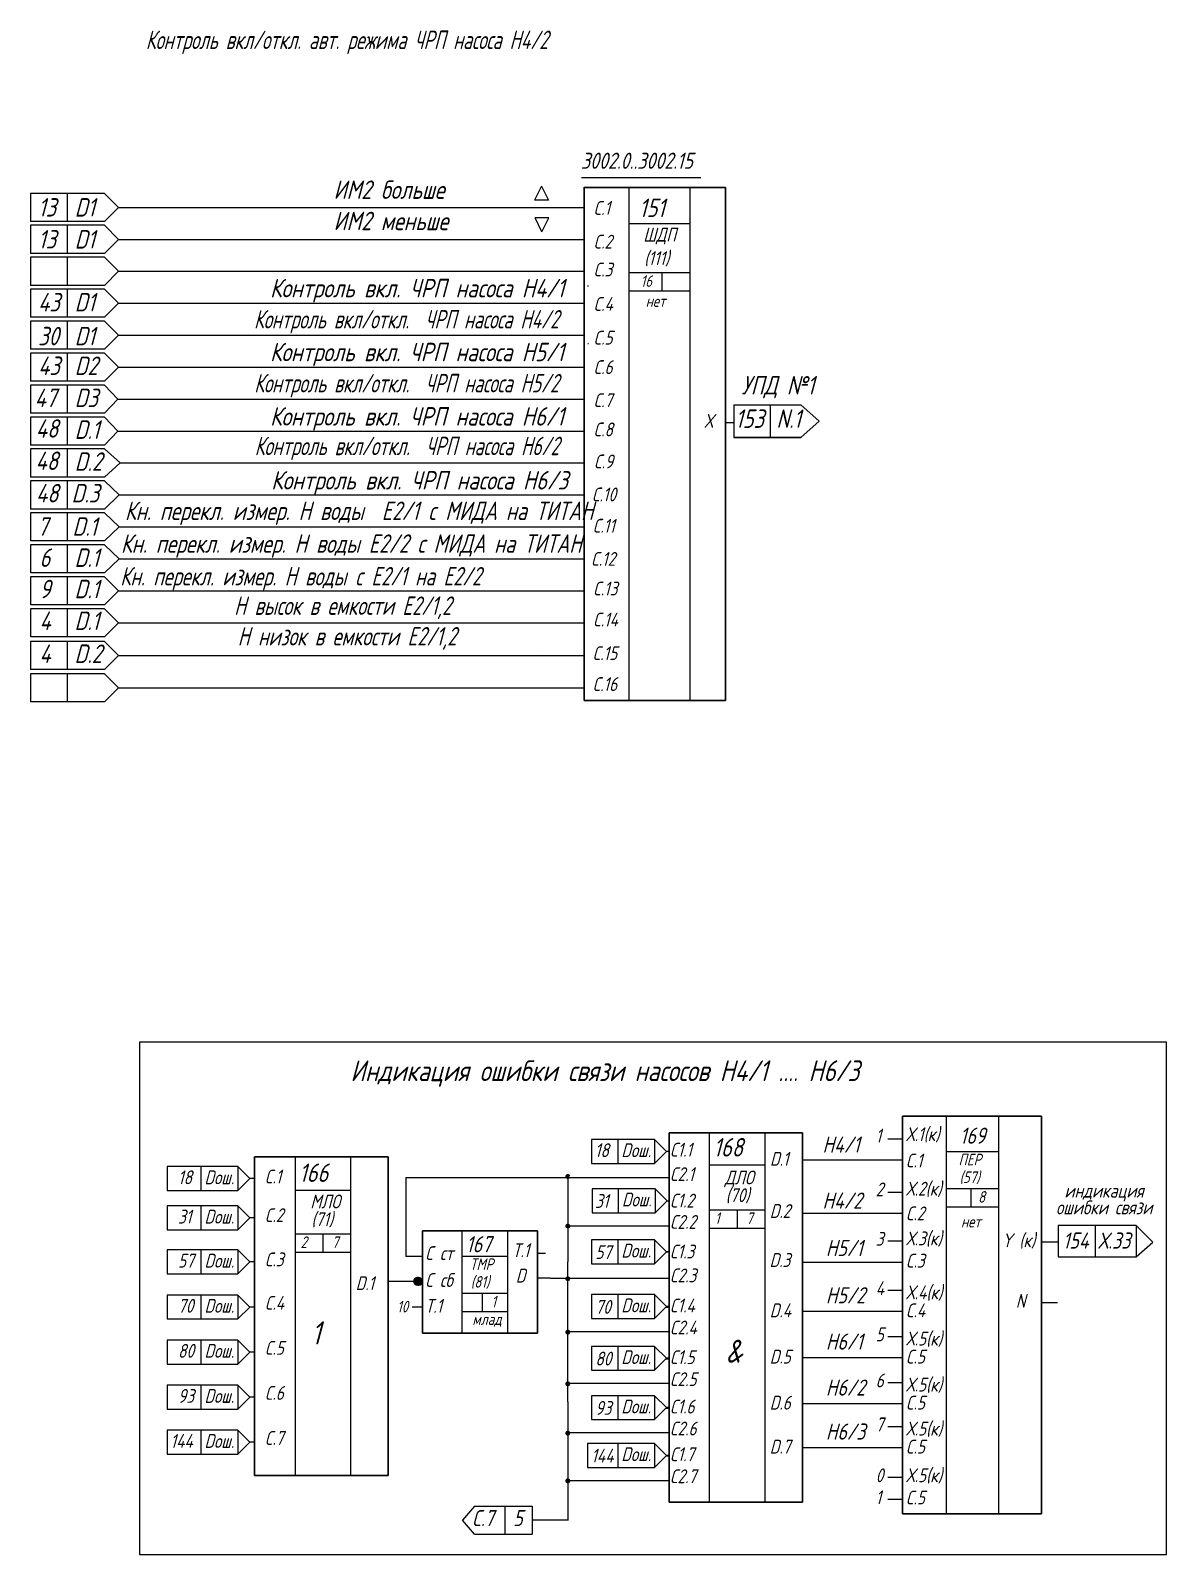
# Model space of a CAD drawing. Header units: millimetres. Extents: x -1319 to 705, y 574 to 3169.
# Drawn here: x 458.6 to 704.8, y 1357.3 to 1687.5 of the extents above; entities that cross this region are included whole.
import ezdxf

# ---------------------------------------------------------------- set-up
doc = ezdxf.new("R2010")
doc.units = ezdxf.units.MM
doc.layers.add('Текст', color=7, linetype='Continuous', lineweight=50)
doc.styles.add('GOST тип А', font='GOST_A.TTF', dxfattribs={"oblique": 15})
doc.styles.add('АСУТП', font='GOST_A.TTF', dxfattribs={"oblique": 15, "height": 2.5})

msp = doc.modelspace()

# ---------------------------------------------------------------- hatches: boundary and pattern name
h = msp.add_hatch(color=7)
edge = h.paths.add_edge_path()
edge.add_arc((575.03, 1439.22), 0.2, 0, 360)
h = msp.add_hatch(color=7)
edge = h.paths.add_edge_path()
edge.add_arc((575.03, 1428.47), 0.2, 0, 360)
msp.add_hatch(color=7).paths.add_polyline_path([(541.56, 1416.5, 1), (543.54, 1416.5, 1)])
msp.add_hatch(color=7).paths.add_polyline_path([(541.56, 1416.5, 1), (543.54, 1416.5, 1)])
h = msp.add_hatch(color=7)
edge = h.paths.add_edge_path()
edge.add_arc((575.03, 1417.06), 0.2, 0, 360)
h = msp.add_hatch(color=7)
edge = h.paths.add_edge_path()
edge.add_arc((575.03, 1405.49), 0.2, 0, 360)
h = msp.add_hatch(color=7)
edge = h.paths.add_edge_path()
edge.add_arc((575.03, 1394.29), 0.2, 0, 360)
h = msp.add_hatch(color=7)
edge = h.paths.add_edge_path()
edge.add_arc((575.03, 1383.6), 0.2, 0, 360)
h = msp.add_hatch(color=7)
edge = h.paths.add_edge_path()
edge.add_arc((575.03, 1373.26), 0.2, 0, 360)

# ---------------------------------------------------------------- linework, layer by layer
at = {"color": 7}
for p, q in [((578.04, 1655.64), (603.89, 1655.64)), ((474.62, 1652.2), (458.6, 1652.2)), ((458.6, 1652.2), (458.6, 1646.12)), ((466.53, 1652.2), (466.53, 1646.12)), ((474.62, 1652.2), (477.7, 1649.16)), ((569.31, 1653.78), (567.85, 1650.74)), ((569.31, 1653.78), (570.84, 1650.74)), ((588.29, 1653.47), (588.29, 1597.88)), ((601.46, 1653.47), (601.46, 1597.88)), ((474.62, 1646.12), (477.7, 1649.16)), ((477.7, 1649.16), (578.55, 1649.16)), ((570.84, 1650.74), (567.85, 1650.74)), ((474.62, 1646.12), (458.6, 1646.12)), ((474.62, 1645.28), (458.6, 1645.28)), ((458.6, 1645.28), (458.6, 1639.2)), ((466.53, 1645.28), (466.53, 1639.2)), ((474.62, 1645.28), (477.7, 1642.24)), ((570.93, 1646.9), (567.95, 1646.9)), ((569.4, 1643.86), (567.95, 1646.9)), ((569.4, 1643.86), (570.93, 1646.9)), ((588.29, 1645.7), (601.46, 1645.7)), ((474.62, 1639.2), (477.7, 1642.24)), ((477.7, 1642.24), (578.55, 1642.24)), ((474.62, 1639.2), (458.6, 1639.2)), ((474.62, 1638.36), (458.6, 1638.36)), ((458.6, 1638.36), (458.6, 1632.27)), ((466.53, 1638.36), (466.53, 1632.27)), ((474.62, 1638.36), (477.7, 1635.32)), ((474.62, 1632.27), (477.7, 1635.32)), ((477.7, 1635.32), (578.55, 1635.32)), ((588.29, 1635.05), (601.46, 1635.05)), ((595.44, 1635.05), (595.44, 1631.05)), ((474.62, 1632.27), (458.6, 1632.27)), ((474.62, 1631.44), (458.6, 1631.44)), ((458.6, 1631.44), (458.6, 1625.35)), ((466.53, 1631.44), (466.53, 1625.35)), ((474.62, 1631.44), (477.7, 1628.39)), ((579.41, 1632.1), (579.29, 1632.1)), ((579.45, 1632.1), (579.33, 1632.1)), ((579.53, 1632.1), (579.4, 1632.1)), ((474.62, 1625.35), (477.7, 1628.39)), ((477.7, 1628.39), (578.55, 1628.39)), ((588.29, 1631.05), (601.46, 1631.05)), ((474.62, 1625.35), (458.6, 1625.35)), ((474.62, 1624.51), (458.6, 1624.51)), ((458.6, 1624.51), (458.6, 1618.43)), ((466.53, 1624.51), (466.53, 1618.43)), ((474.62, 1624.51), (477.7, 1621.47)), ((474.62, 1618.43), (477.7, 1621.47)), ((477.7, 1621.47), (578.55, 1621.47)), ((474.62, 1618.43), (458.6, 1618.43)), ((579.53, 1619.62), (579.4, 1619.62)), ((474.62, 1617.59), (458.6, 1617.59)), ((458.6, 1617.59), (458.6, 1611.51)), ((466.53, 1617.59), (466.53, 1611.51)), ((474.62, 1617.59), (477.7, 1614.55)), ((474.62, 1611.51), (458.6, 1611.51)), ((474.62, 1611.51), (477.7, 1614.55)), ((477.7, 1614.55), (578.55, 1614.55)), ((474.62, 1610.67), (458.6, 1610.67)), ((458.6, 1610.67), (458.6, 1604.59)), ((466.53, 1610.67), (466.53, 1604.59)), ((474.62, 1610.67), (477.55, 1607.63)), ((474.62, 1604.59), (477.55, 1607.63)), ((477.55, 1607.63), (578.55, 1607.63)), ((611.01, 1606.4), (611.01, 1599.29)), ((611.01, 1606.4), (625.54, 1606.4)), ((618.89, 1606.4), (618.89, 1599.29)), ((625.54, 1606.4), (629.53, 1602.85)), ((474.62, 1604.59), (458.6, 1604.59)), ((474.62, 1603.75), (458.6, 1603.75)), ((458.6, 1603.75), (458.6, 1597.66)), ((466.53, 1603.75), (466.53, 1597.66)), ((474.62, 1603.75), (477.55, 1600.71)), ((609.23, 1602.57), (611.01, 1602.57)), ((625.54, 1599.29), (629.53, 1602.85)), ((474.62, 1597.66), (477.55, 1600.71)), ((477.55, 1600.71), (578.55, 1600.71)), ((611.01, 1599.29), (625.54, 1599.29)), ((625.54, 1599.29), (611.01, 1599.29)), ((474.62, 1597.66), (458.6, 1597.66)), ((474.62, 1596.84), (458.6, 1596.84)), ((458.6, 1596.84), (458.6, 1590.75)), ((466.53, 1596.84), (466.53, 1590.75)), ((474.62, 1596.84), (478.01, 1593.79)), ((588.29, 1597.88), (588.29, 1542.31)), ((601.46, 1597.88), (601.46, 1542.31)), ((474.62, 1590.75), (478.01, 1593.79)), ((478.01, 1593.79), (578.55, 1593.79)), ((474.62, 1590.75), (458.6, 1590.75)), ((474.62, 1589.9), (458.6, 1589.9)), ((458.6, 1589.9), (458.6, 1583.82)), ((466.53, 1589.9), (466.53, 1583.82)), ((474.62, 1589.9), (477.8, 1586.86)), ((474.62, 1583.82), (477.8, 1586.86)), ((477.8, 1586.86), (578.55, 1586.86)), ((474.62, 1583.82), (458.6, 1583.82)), ((474.62, 1582.98), (458.6, 1582.98)), ((458.6, 1582.98), (458.6, 1576.9)), ((466.53, 1582.98), (466.53, 1576.9)), ((474.62, 1582.98), (477.8, 1579.94)), ((474.62, 1576.9), (477.8, 1579.94)), ((477.8, 1579.94), (578.55, 1579.94)), ((474.62, 1576.9), (458.6, 1576.9)), ((474.62, 1576.06), (458.6, 1576.06)), ((458.6, 1576.06), (458.6, 1569.98)), ((466.53, 1576.06), (466.53, 1569.98)), ((474.62, 1576.06), (477.8, 1573.02)), ((474.62, 1569.98), (477.8, 1573.02)), ((477.8, 1573.02), (578.55, 1573.02)), ((474.62, 1569.98), (458.6, 1569.98)), ((474.62, 1569.14), (458.6, 1569.14)), ((458.6, 1569.14), (458.6, 1563.05)), ((466.53, 1569.14), (466.53, 1563.05)), ((474.62, 1569.14), (477.64, 1566.1)), ((474.62, 1563.05), (477.64, 1566.1)), ((477.64, 1566.1), (578.55, 1566.1)), ((474.62, 1563.05), (458.6, 1563.05)), ((474.62, 1562.22), (458.6, 1562.22)), ((458.6, 1562.22), (458.6, 1556.13)), ((466.53, 1562.22), (466.53, 1556.13)), ((474.62, 1562.22), (477.64, 1559.17)), ((474.62, 1556.13), (477.64, 1559.17)), ((477.64, 1559.17), (578.55, 1559.17)), ((474.62, 1556.13), (458.6, 1556.13)), ((474.62, 1555.14), (458.6, 1555.14)), ((458.6, 1555.14), (458.6, 1549.06)), ((466.53, 1555.14), (466.53, 1549.06)), ((474.62, 1555.14), (477.64, 1552.1)), ((474.62, 1549.06), (477.64, 1552.1)), ((477.64, 1552.1), (578.55, 1552.1)), ((569.57, 1552.86), (569.57, 1552.86)), ((575.96, 1552.1), (578.55, 1552.1)), ((474.62, 1549.06), (458.6, 1549.06)), ((474.62, 1548.1), (458.6, 1548.1)), ((458.6, 1548.1), (458.6, 1542.02)), ((466.53, 1548.1), (466.53, 1542.02)), ((474.62, 1548.1), (477.64, 1545.06)), ((474.62, 1542.02), (458.6, 1542.02)), ((474.62, 1542.02), (477.64, 1545.06)), ((477.64, 1545.06), (578.55, 1545.06)), ((657.06, 1452.31), (657.06, 1366.13)), ((668.39, 1452.31), (668.39, 1366.13)), ((605.71, 1448.66), (605.71, 1368.68)), ((617.71, 1448.66), (617.71, 1368.68)), ((647.56, 1447.32), (644.4, 1447.32)), ((515.93, 1443.44), (515.93, 1374.42)), ((527.93, 1443.44), (527.93, 1374.42)), ((596.97, 1444.63), (596.44, 1444.63)), ((657.06, 1444.64), (668.39, 1444.64)), ((605.71, 1441.74), (617.71, 1441.74)), ((647.56, 1442.75), (625.91, 1442.75)), ((507.14, 1438.76), (506.1, 1438.76)), ((539.91, 1439.02), (539.91, 1421.9)), ((657.06, 1436.64), (668.39, 1436.64)), ((662.39, 1436.64), (662.39, 1432.64)), ((515.93, 1436.23), (527.93, 1436.23)), ((596.97, 1433.84), (596.44, 1433.84)), ((647.56, 1435.76), (644.4, 1435.76)), ((507.14, 1430.25), (506.1, 1430.25)), ((605.71, 1432.02), (617.71, 1432.02)), ((611.71, 1432.02), (611.71, 1428.02)), ((647.56, 1431.19), (625.91, 1431.19)), ((657.06, 1432.64), (668.39, 1432.64)), ((507.12, 1427.38), (507.18, 1427.38)), ((507.12, 1427.38), (507.18, 1427.38)), ((515.93, 1426.82), (527.93, 1426.82)), ((521.93, 1426.82), (521.93, 1422.82)), ((552.09, 1427.44), (552.09, 1405.26)), ((561.96, 1427.44), (561.96, 1405.26)), ((605.71, 1428.02), (617.71, 1428.02)), ((698.21, 1428.63), (681.34, 1428.63)), ((681.34, 1428.63), (681.34, 1421.77)), ((689.3, 1428.63), (689.3, 1421.77)), ((698.21, 1428.63), (701.8, 1424.96)), ((698.21, 1428.63), (698.21, 1421.77)), ((647.56, 1425.17), (644.4, 1425.17)), ((677.71, 1425.03), (681.16, 1425.03)), ((698.21, 1421.77), (701.8, 1424.96)), ((507.14, 1420.7), (506.1, 1420.7)), ((515.93, 1422.82), (527.93, 1422.82)), ((543.58, 1421.9), (539.91, 1421.9)), ((552.09, 1421.96), (561.96, 1421.96)), ((568.49, 1422.61), (570.21, 1422.61)), ((596.97, 1422.89), (596.44, 1422.89)), ((647.56, 1420.6), (625.91, 1420.6)), ((681.34, 1421.77), (698.21, 1421.77)), ((543.53, 1416.45), (543.58, 1416.45)), ((543.53, 1416.45), (543.58, 1416.45)), ((552.09, 1413.96), (561.96, 1413.96)), ((556.49, 1413.96), (556.49, 1409.96)), ((596.9, 1413.41), (596.97, 1413.41)), ((596.9, 1413.41), (596.97, 1413.41)), ((647.56, 1414.51), (644.4, 1414.51)), ((507.14, 1410.93), (506.1, 1410.93)), ((543.58, 1410.87), (541.34, 1410.87)), ((552.09, 1409.96), (561.96, 1409.96)), ((596.97, 1411.02), (596.44, 1411.02)), ((647.56, 1409.94), (625.91, 1409.94)), ((677.71, 1411.94), (681.16, 1411.94)), ((647.56, 1404.48), (644.4, 1404.48)), ((507.14, 1401.17), (506.1, 1401.17)), ((596.9, 1402.21), (596.97, 1402.21)), ((596.9, 1402.21), (596.97, 1402.21)), ((596.97, 1399.82), (596.44, 1399.82)), ((647.56, 1399.92), (625.91, 1399.92)), ((647.56, 1394.52), (644.4, 1394.52)), ((507.14, 1391.41), (506.1, 1391.41)), ((596.9, 1391.52), (596.97, 1391.52)), ((596.9, 1391.52), (596.97, 1391.52)), ((596.97, 1389.13), (596.44, 1389.13)), ((647.56, 1389.95), (625.91, 1389.95)), ((647.56, 1384.98), (644.4, 1384.98)), ((507.14, 1381.65), (506.1, 1381.65)), ((596.9, 1381.18), (596.97, 1381.18)), ((596.9, 1381.18), (596.97, 1381.18)), ((647.56, 1380.42), (625.91, 1380.42)), ((596.97, 1378.79), (596.44, 1378.79)), ((647.56, 1373.97), (644.4, 1373.97)), ((554.83, 1367.82), (552.24, 1364.77)), ((554.83, 1367.82), (567.32, 1367.82)), ((554.83, 1367.82), (567.32, 1367.82)), ((561.43, 1367.82), (561.43, 1361.73)), ((567.32, 1367.82), (567.32, 1361.73)), ((647.56, 1369.2), (644.4, 1369.2)), ((554.83, 1361.73), (552.24, 1364.77)), ((554.83, 1361.73), (567.32, 1361.73))]:
    msp.add_line(p, q, dxfattribs=at)
at = {"color": 7, "lineweight": 30}
for p, q in [((578.55, 1653.47), (609.23, 1653.47)), ((578.6, 1653.52), (578.6, 1542.31)), ((609.23, 1653.47), (609.23, 1597.88)), ((609.23, 1597.88), (609.23, 1542.31)), ((578.6, 1542.31), (609.23, 1542.31)), ((647.56, 1452.31), (677.71, 1452.31)), ((647.56, 1452.31), (647.56, 1366.13)), ((677.71, 1452.31), (677.71, 1366.13)), ((596.97, 1448.66), (625.91, 1448.66)), ((596.97, 1448.66), (596.97, 1368.68)), ((625.91, 1448.66), (625.91, 1368.68)), ((507.18, 1443.44), (536.12, 1443.44)), ((507.18, 1443.44), (507.18, 1374.42)), ((536.12, 1443.44), (536.12, 1374.42)), ((543.58, 1427.44), (568.49, 1427.44)), ((543.58, 1427.44), (543.58, 1405.26)), ((568.49, 1427.44), (568.49, 1405.26)), ((543.58, 1405.26), (568.49, 1405.26)), ((507.18, 1374.42), (536.12, 1374.42)), ((596.97, 1368.68), (625.91, 1368.68)), ((647.56, 1366.13), (677.71, 1366.13))]:
    msp.add_line(p, q, dxfattribs=at)
for p, q in [((482.19, 1468.28), (482.19, 1357.31)), ((704.79, 1468.28), (482.19, 1468.28)), ((704.79, 1357.31), (704.79, 1468.28)), ((593.84, 1447.23), (580.21, 1447.23)), ((580.21, 1447.23), (580.21, 1442.04)), ((585.87, 1447.23), (585.87, 1442.04)), ((593.84, 1447.23), (596.44, 1444.63)), ((593.84, 1447.23), (593.84, 1442.04)), ((593.84, 1442.04), (596.44, 1444.63)), ((503.51, 1441.36), (488.21, 1441.36)), ((488.21, 1441.36), (488.21, 1436.17)), ((495.53, 1441.36), (495.53, 1436.17)), ((503.51, 1441.36), (506.1, 1438.76)), ((503.51, 1441.36), (503.51, 1436.17)), ((580.21, 1442.04), (593.84, 1442.04)), ((503.51, 1436.17), (506.1, 1438.76)), ((539.91, 1439.02), (575.03, 1439.02)), ((575.03, 1439.02), (575.03, 1420.73)), ((575.03, 1439.02), (575.03, 1439.02)), ((575.03, 1439.02), (596.97, 1439.02)), ((593.97, 1436.55), (580.33, 1436.55)), ((580.33, 1436.55), (580.33, 1431.37)), ((585.99, 1436.55), (585.99, 1431.37)), ((593.97, 1436.55), (596.56, 1433.96)), ((593.97, 1436.55), (593.97, 1431.37)), ((488.21, 1436.17), (503.51, 1436.17)), ((589.86, 1433.96), (589.86, 1433.96)), ((593.97, 1431.37), (596.56, 1433.96)), ((503.51, 1432.84), (488.21, 1432.84)), ((488.21, 1432.84), (488.21, 1427.66)), ((495.53, 1432.84), (495.53, 1427.66)), ((503.51, 1432.84), (506.1, 1430.25)), ((503.51, 1432.84), (503.51, 1427.66)), ((503.51, 1427.66), (506.1, 1430.25)), ((580.33, 1431.37), (593.97, 1431.37)), ((488.21, 1427.66), (503.51, 1427.66)), ((575.03, 1428.5), (596.97, 1428.5)), ((503.51, 1423.29), (488.21, 1423.29)), ((488.21, 1423.29), (488.21, 1418.1)), ((495.53, 1423.29), (495.53, 1418.1)), ((503.51, 1423.29), (506.1, 1420.7)), ((503.51, 1423.29), (503.51, 1418.1)), ((593.84, 1425.48), (580.21, 1425.48)), ((580.21, 1425.48), (580.21, 1420.3)), ((585.87, 1425.48), (585.87, 1420.3)), ((593.84, 1425.48), (596.44, 1422.89)), ((593.84, 1425.48), (593.84, 1420.3)), ((503.51, 1418.1), (506.1, 1420.7)), ((575.03, 1390.41), (575.03, 1420.73)), ((580.21, 1420.3), (593.84, 1420.3)), ((593.84, 1420.3), (596.44, 1422.89)), ((596.42, 1422.87), (596.97, 1422.87)), ((488.21, 1418.1), (503.51, 1418.1)), ((542.71, 1416.47), (536.12, 1416.47)), ((571.2, 1417.22), (568.69, 1417.22)), ((571.2, 1417.22), (575.34, 1417.22)), ((575.14, 1417.22), (596.97, 1417.22)), ((503.51, 1413.53), (488.21, 1413.53)), ((488.21, 1413.53), (488.21, 1408.34)), ((495.53, 1413.53), (495.53, 1408.34)), ((503.51, 1413.53), (506.1, 1410.93)), ((503.51, 1413.53), (503.51, 1408.34)), ((593.84, 1413.62), (580.21, 1413.62)), ((580.21, 1413.62), (580.21, 1408.43)), ((585.87, 1413.62), (585.87, 1408.43)), ((593.84, 1413.62), (596.44, 1411.02)), ((593.84, 1413.62), (593.84, 1408.43)), ((503.51, 1408.34), (506.1, 1410.93)), ((593.84, 1408.43), (596.44, 1411.02)), ((596.33, 1410.92), (596.97, 1410.92)), ((488.21, 1408.34), (503.51, 1408.34)), ((580.21, 1408.43), (593.84, 1408.43)), ((503.51, 1403.77), (488.21, 1403.77)), ((488.21, 1403.77), (488.21, 1398.58)), ((495.53, 1403.77), (495.53, 1398.58)), ((503.51, 1403.77), (506.1, 1401.17)), ((503.51, 1403.77), (503.51, 1398.58)), ((575.14, 1405.61), (596.97, 1405.61)), ((503.51, 1398.58), (506.1, 1401.17)), ((593.84, 1402.41), (580.21, 1402.41)), ((580.21, 1402.41), (580.21, 1397.23)), ((585.87, 1402.41), (585.87, 1397.23)), ((593.84, 1402.41), (596.44, 1399.82)), ((593.84, 1402.41), (593.84, 1397.23)), ((488.21, 1398.58), (503.51, 1398.58)), ((580.21, 1397.23), (593.84, 1397.23)), ((593.84, 1397.23), (596.44, 1399.82)), ((596.33, 1399.72), (596.97, 1399.72)), ((647.56, 1366.13), (647.56, 1396.74)), ((503.51, 1394), (488.21, 1394)), ((488.21, 1394), (488.21, 1388.82)), ((495.53, 1394), (495.53, 1388.82)), ((503.51, 1394), (506.1, 1391.41)), ((503.51, 1394), (503.51, 1388.82)), ((575.14, 1394.41), (596.97, 1394.41)), ((503.51, 1388.82), (506.1, 1391.41)), ((575.03, 1390.41), (575.03, 1364.69)), ((593.84, 1391.72), (580.21, 1391.72)), ((580.21, 1391.72), (580.21, 1386.54)), ((585.87, 1391.72), (585.87, 1386.54)), ((593.84, 1391.72), (596.44, 1389.13)), ((593.84, 1391.72), (593.84, 1386.54)), ((488.21, 1388.82), (503.51, 1388.82)), ((593.84, 1386.54), (596.44, 1389.13)), ((596.33, 1389.03), (596.97, 1389.03)), ((503.51, 1384.24), (488.21, 1384.24)), ((488.21, 1384.24), (488.21, 1379.06)), ((495.53, 1384.24), (495.53, 1379.06)), ((503.51, 1384.24), (506.1, 1381.65)), ((503.51, 1384.24), (503.51, 1379.06)), ((575.14, 1383.72), (596.97, 1383.72)), ((580.21, 1386.54), (593.84, 1386.54)), ((503.51, 1379.06), (506.1, 1381.65)), ((593.84, 1381.38), (579.32, 1381.38)), ((579.32, 1381.38), (579.32, 1376.2)), ((585.87, 1381.38), (585.87, 1376.2)), ((593.84, 1381.38), (596.44, 1378.79)), ((593.84, 1381.38), (593.84, 1376.2)), ((488.21, 1379.06), (503.51, 1379.06)), ((593.84, 1376.2), (596.44, 1378.79)), ((596.33, 1378.69), (596.97, 1378.69)), ((579.32, 1376.2), (593.84, 1376.2)), ((575.14, 1373.38), (596.97, 1373.38)), ((567.32, 1364.81), (575.14, 1364.81)), ((482.19, 1357.31), (704.79, 1357.31))]:
    msp.add_line(p, q)
at = {"color": 7, "lineweight": 60}
for centre in [(575.03, 1439.22), (575.03, 1428.47), (575.03, 1417.06), (575.03, 1405.49), (575.03, 1394.29), (575.03, 1383.6), (575.03, 1373.26)]:
    msp.add_circle(centre, 0.2, dxfattribs=at)
at = {"color": 7, "lineweight": 30}
for centre in [(542.52, 1416.5), (542.52, 1416.5), (542.52, 1416.5), (542.71, 1416.47), (542.71, 1416.47)]:
    msp.add_circle(centre, 0.825, dxfattribs=at)

# ---------------------------------------------------------------- texts
at = {"style": 'АСУТП', "oblique": 15}
for s, p in [('1', (641.75, 1446.55)), ('18', (580.9, 1443.4)), ('Dош.', (586.63, 1443.4)), ('18', (490.56, 1437.53)), ('Dош.', (496.3, 1437.53)), ('2', (641.75, 1434.92)), ('индикация ', (682.66, 1434.64)), ('31', (580.94, 1432.4)), ('Dош.', (586.76, 1432.72)), ('ошибки связи', (680.84, 1431.01)), ('31', (490.56, 1429.01)), ('Dош.', (496.3, 1429.01)), ('3', (641.75, 1424.19)), ('57', (581, 1421.33)), ('Dош.', (586.63, 1421.65)), ('57', (490.56, 1419.46)), ('Dош.', (496.3, 1419.46)), ('4', (641.75, 1413.52)), ('70', (490.56, 1409.7)), ('Dош.', (496.3, 1409.7)), ('70', (581, 1409.46)), ('Dош.', (586.63, 1409.79)), ('5', (641.75, 1403.5)), ('80', (490.56, 1399.94)), ('Dош.', (496.3, 1399.94)), ('80', (581, 1398.26)), ('Dош.', (586.63, 1398.58)), ('6', (641.75, 1393.53)), ('93', (490.56, 1390.17)), ('Dош.', (496.3, 1390.17)), ('93', (581, 1387.57)), ('Dош.', (586.63, 1387.89)), ('7', (641.75, 1384)), ('144', (488.93, 1380.41)), ('Dош.', (496.3, 1380.41)), ('144', (580.11, 1377.23)), ('Dош.', (586.63, 1377.55)), ('0', (641.75, 1372.98)), ('1', (641.75, 1368.22))]:
    msp.add_text(s, height=3, dxfattribs=at).set_placement(p)
at = {"layer": 'Текст', "color": 7, "lineweight": 15, "style": 'GOST тип А', "oblique": 15}
for s, width, p in [('Контроль вкл/откл. авт. режима ЧРП насоса Н4/2', 0.85, (483.59, 1683.46)), ('Контроль вкл/откл.  ЧРП насоса Н4/2', 0.85, (507.03, 1622.93)), ('Контроль вкл/откл.  ЧРП насоса Н5/2', 0.85, (507.08, 1609.08)), ('Контроль вкл/откл.  ЧРП насоса Н6/2', 0.85, (507.19, 1595.48)), ('Кн. перекл. измер. Н воды  Е2/1 c МИДА на ТИТАН   ', 0.95, (479.07, 1581.43)), ('Кн. перекл. измер. Н воды Е2/2 с МИДА на ТИТАН  ', 0.95, (478.2, 1574.33)), (' Кн. перекл. измер. Н воды c Е2/1 на Е2/2   ', 0.9, (476.19, 1567.26)), ('Н высок в емкости Е2/1,2', 0.9, (502.73, 1560.88)), ('Н низок в емкости Е2/1,2', 0.9, (503.5, 1554.25))]:
    msp.add_text(s, height=4, dxfattribs=dict(at, width=width)).set_placement(p)
for s, height, p in [('3002.0..3002.15', 3.5, (577.88, 1657.52)), ('ИМ2 больше ', 4, (524.27, 1651)), ('13', 4, (460.26, 1647.17)), ('D1', 4, (468.17, 1647.17)), ('151', 4, (590.48, 1647.06)), ('ИМ2 меньше ', 4, (524.27, 1644.22)), ('С.1', 3, (580.65, 1647.54)), ('ШДП', 3, (591.39, 1641.75)), ('13', 4, (460.26, 1640.25)), ('D1', 4, (468.17, 1640.25)), ('С.2', 3, (580.65, 1640.24)), ('(111)', 3, (591.59, 1636.68)), ('С.3', 3, (580.65, 1634.21)), ('16', 2.5, (590.82, 1631.95)), ('Контроль вкл. ЧРП насоса Н4/1', 4, (510.52, 1629.67)), ('43', 4, (460.26, 1626.62)), ('D1', 4, (468.17, 1626.62)), ('С.4', 3, (580.65, 1626.74)), ('нет', 2.5, (591.92, 1627.61)), ('30', 4, (460.26, 1619.28)), ('D1', 4, (468.17, 1619.28)), ('С.5', 3, (580.65, 1619.43)), ('Контроль вкл. ЧРП насоса Н5/1', 4, (510.52, 1615.83)), ('43', 4, (460.26, 1612.85)), ('D2', 4, (468.17, 1612.85)), ('С.6', 3, (580.65, 1613.06)), ('УПД №1', 4, (612.72, 1608.63)), ('47', 4, (459.5, 1605.91)), ('D3', 4, (468.17, 1605.91)), ('С.7', 3, (580.65, 1605.89)), ('Контроль вкл. ЧРП насоса Н6/1', 4, (510.52, 1601.89)), ('153', 4, (611.32, 1601.39)), ('N.1', 4, (620.23, 1601.39)), ('48', 4, (459.75, 1599.27)), ('D.1', 4, (468.17, 1599.02)), ('С.8', 3, (580.65, 1599.56)), ('Х', 3, (604.63, 1601.4)), ('48', 4, (459.7, 1592.27)), ('D.2', 4, (468.17, 1592.09)), ('С.9', 3, (580.74, 1592.62)), ('Контроль вкл. ЧРП насоса Н6/3', 4, (510.76, 1588.04)), ('48', 4, (459.79, 1585.24)), ('D.3', 4, (467.5, 1585.24)), ('С.10', 3, (580.29, 1585.47)), ('7', 4, (460.1, 1578.02)), ('D.1', 4, (467.69, 1578.02)), ('С.11', 3, (580.47, 1578.69)), ('6', 4, (460.55, 1571.28)), ('D.1', 4, (468.14, 1571.28)), ('С.12', 3, (580.11, 1571.51)), ('9', 4, (460.55, 1564.49)), ('D.1', 4, (468.14, 1564.49)), ('С.13', 3, (580.55, 1565.09)), ('4', 4, (460.55, 1557.61)), ('D.1', 4, (468.14, 1557.61)), ('С.14', 3, (580.55, 1558.38)), ('4', 4, (460.55, 1550.47)), ('D.2', 4, (468.14, 1550.47)), ('С.15', 3, (580.44, 1551.09)), ('С.16', 3, (580.44, 1544.38)), ('Индикация ошибки связи насосов Н4/1 .... Н6/3', 4.5, (527.94, 1459.87)), ('Х.1(к) ', 3, (648.33, 1446.87)), ('С1.1', 3, (597.19, 1443.51)), (' Н4/1 ', 3.5, (628.43, 1444.37)), ('D.1', 3, (618.85, 1441.54)), ('С.1', 3, (648.33, 1441.18)), ('ПЕР', 2.5, (659.72, 1441.64)), ('С.1', 3, (509.41, 1437.71)), ('С2.1', 3, (597.19, 1438.22)), ('ДЛО', 3, (609.04, 1437.5)), ('(57)', 2.5, (659.93, 1437.81)), ('(70)', 3, (609.25, 1433.66)), ('Х.2(к) ', 3, (648.33, 1435.07)), ('MЛО', 3, (519.25, 1432.3)), ('С1.2', 3, (597.19, 1432.48)), ('D.2', 3, (618.8, 1430.23)), (' Н4/2 ', 3.5, (628.43, 1432.24)), ('8', 2.5, (663.95, 1433.54)), ('С.2', 3, (509.41, 1429.33)), ('(71)', 3, (519.46, 1428.46)), ('С2.2', 3, (597.19, 1427.87)), ('1', 2.5, (606.93, 1428.93)), ('7', 2.5, (613.71, 1428.93)), ('С.2', 3, (648.33, 1429.72)), ('нет', 2.5, (660.26, 1428.19)), ('Х.3(к) ', 3, (648.33, 1424.29)), ('Y (к)', 3, (669.15, 1423.89)), ('154', 3.5, (682.31, 1423.58)), ('Х.33', 3.5, (689.95, 1423.58)), ('2', 2.5, (517.14, 1423.73)), ('7', 2.5, (523.92, 1423.73)), ('С ст', 3, (544.16, 1421.11)), ('Т.1', 3, (563.06, 1421.74)), ('С1.3', 3, (597.19, 1421.46)), (' Н5/1 ', 3.5, (629.16, 1421.97)), ('С.3', 3, (509.41, 1419.74)), ('ТМР', 2.5, (553.82, 1418.97)), ('D.3', 3, (618.76, 1419.61)), ('С.3', 3, (648.33, 1419.47)), ('D.1', 3, (529.06, 1414.59)), ('С сб', 3, (544.16, 1415.28)), ('(81)', 2.5, (554.02, 1415.13)), ('D', 3, (563.77, 1416.24)), ('С2.3', 3, (597.19, 1416.28)), ('С.4', 3, (509.41, 1410.34)), ('1', 2.5, (558.49, 1410.87)), (' Н5/2 ', 3.5, (629.16, 1411.73)), ('Х.4(к) ', 3, (648.33, 1412.61)), ('N', 3, (672.12, 1410.77)), ('10', 2.5, (538.04, 1409.77)), ('Т.1', 3, (544.16, 1409.69)), ('С1.4', 3, (597.19, 1409.76)), ('D.4', 3, (618.8, 1408.71)), ('С.4', 3, (648.33, 1408.71)), ('1', 5, (519.47, 1402.83)), ('млад', 2.5, (554.36, 1407.05)), ('С2.4', 3, (597.19, 1405)), ('С.5', 3, (509.41, 1400.58)), ('&', 5, (609.26, 1398.85)), (' Н6/1 ', 3.5, (629.16, 1401.7)), ('Х.5(к) ', 3, (648.33, 1402.59)), ('С1.5', 3, (597.19, 1398.56)), ('D.5', 3, (618.8, 1398.68)), ('С.5', 3, (648.33, 1398.68)), ('С2.5', 3, (597.19, 1393.8)), ('С.6', 3, (509.41, 1390.82)), (' Н6/2 ', 3.5, (629.16, 1391.73)), ('Х.5(к) ', 3, (648.33, 1392.62)), ('С1.6', 3, (597.19, 1387.86)), ('D.6', 3, (618.8, 1388.71)), ('С.5', 3, (648.33, 1388.71)), ('С.7', 3, (509.41, 1381.06)), ('С2.6', 3, (597.19, 1383.11)), (' Н6/3 ', 3.5, (629.16, 1382.2)), ('Х.5(к) ', 3, (648.33, 1383.09)), ('С1.7', 3, (597.19, 1377.53)), ('D.7', 3, (618.8, 1379.18)), ('С.5', 3, (648.33, 1379.18)), ('С2.7', 3, (597.19, 1372.77)), ('Х.5(к) ', 3, (648.33, 1372.98)), ('С.5', 3, (648.33, 1368.16)), ('С.7', 3.5, (554.31, 1363.46)), ('5', 3.5, (563.2, 1363.46))]:
    msp.add_text(s, height=height, dxfattribs=at).set_placement(p)
at = {"layer": 'Текст', "color": 1, "lineweight": 15, "style": 'GOST тип А', "oblique": 15}
for s, height, p in [('169', 3.5, (660, 1446.31)), ('168', 4, (606.6, 1443.54)), ('166', 4, (516.82, 1438.03)), ('167', 3.5, (553, 1422.79))]:
    msp.add_text(s, height=height, dxfattribs=at).set_placement(p)

doc.saveas('drawing.dxf')
